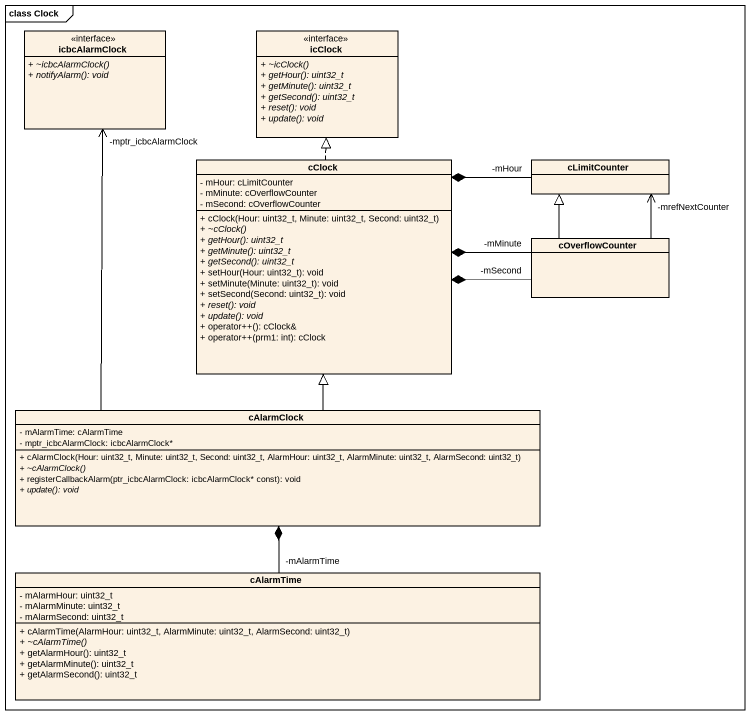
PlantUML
@startuml
mainframe class Clock
hide circle
hide empty members
skinparam classAttributeIconSize 0
class icbcAlarmClock <<interface>> {
  {abstract} + ~icbcAlarmClock()
  {abstract} + notifyAlarm(): void
}
class icClock <<interface>> {
  {abstract} + ~icClock()
  {abstract} + getHour(): uint32_t
  {abstract} + getMinute(): uint32_t
  {abstract} + getSecond(): uint32_t
  {abstract} + reset(): void
  {abstract} + update(): void
}
class cClock {
  - mHour: cLimitCounter
  - mMinute: cOverflowCounter
  - mSecond: cOverflowCounter
  + cClock(Hour: uint32_t, Minute: uint32_t, Second: uint32_t)
  {abstract} + ~cClock()
  {abstract} + getHour(): uint32_t
  {abstract} + getMinute(): uint32_t
  {abstract} + getSecond(): uint32_t
  + setHour(Hour: uint32_t): void
  + setMinute(Minute: uint32_t): void
  + setSecond(Second: uint32_t): void
  {abstract} + reset(): void
  {abstract} + update(): void
  + operator++(): cClock&
  + operator++(prm1: int): cClock
}
class cLimitCounter
class cOverflowCounter
class cAlarmClock {
  - mAlarmTime: cAlarmTime
  - mptr_icbcAlarmClock: icbcAlarmClock*
  + cAlarmClock(Hour: uint32_t, Minute: uint32_t, Second: uint32_t, AlarmHour: uint32_t, AlarmMinute: uint32_t, AlarmSecond: uint32_t)
  {abstract} + ~cAlarmClock()
  + registerCallbackAlarm(ptr_icbcAlarmClock: icbcAlarmClock* const): void
  {abstract} + update(): void
}
class cAlarmTime {
  - mAlarmHour: uint32_t
  - mAlarmMinute: uint32_t
  - mAlarmSecond: uint32_t
  + cAlarmTime(AlarmHour: uint32_t, AlarmMinute: uint32_t, AlarmSecond: uint32_t)
  {abstract} + ~cAlarmTime()
  + getAlarmHour(): uint32_t
  + getAlarmMinute(): uint32_t
  + getAlarmSecond(): uint32_t
}
cClock .up.|> icClock
cClock *-right- "-mHour" cLimitCounter
cClock *-right- "-mMinute" cOverflowCounter
cClock *-right- "-mSecond" cOverflowCounter
cOverflowCounter -up-> "-mrefNextCounter" cLimitCounter
cOverflowCounter -up-|> cLimitCounter
cAlarmClock -up-> "-mptr_icbcAlarmClock" icbcAlarmClock
cAlarmClock -up-|> cClock
cAlarmClock *-- "-mAlarmTime" cAlarmTime
@enduml
